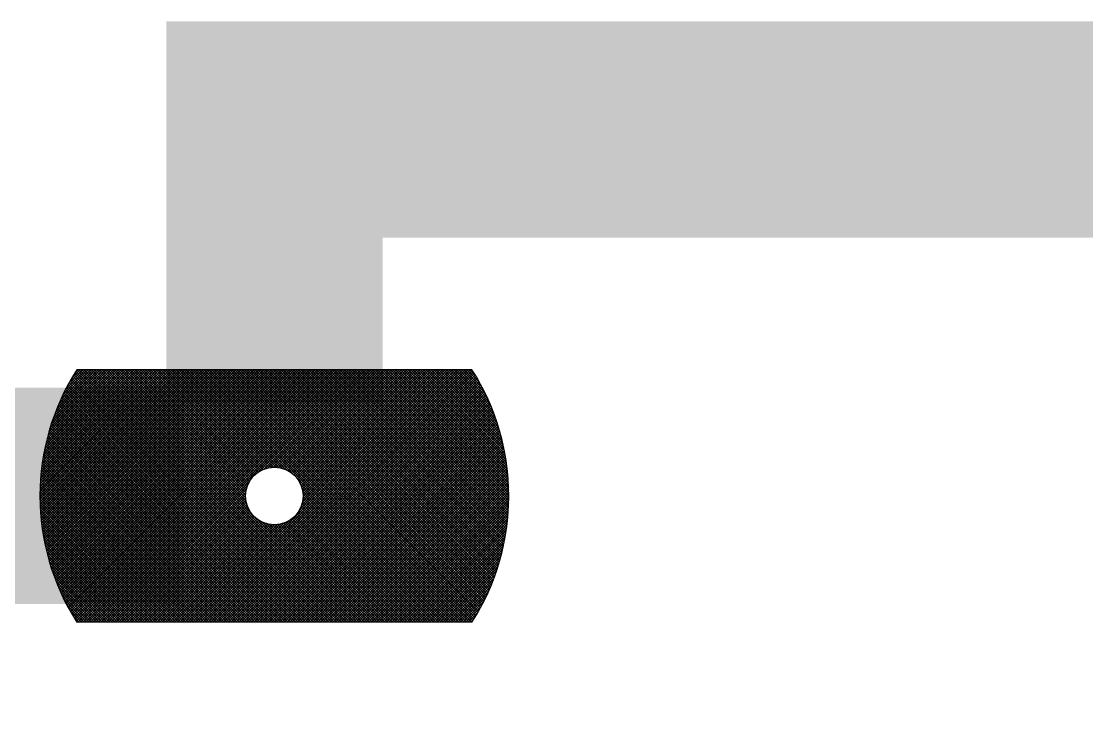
# Model space of a CAD drawing. Extents: x 0 to 395, y 0 to 270.
# Drawn here: x 109.37 to 116.76, y 218.78 to 223.63 of the extents above; entities that cross this region are included whole.
import ezdxf

# ---------------------------------------------------------------- set-up
doc = ezdxf.new("R2010")
doc.units = 0
doc.header["$LTSCALE"] = 0.3
doc.layers.get('0').update_dxf_attribs({"linetype": 'CONTINUOUS'})
doc.layers.add('TRACK', color=3, linetype='CONTINUOUS')

# ---------------------------------------------------------------- blocks, each defined once
blk = doc.blocks.new('*X35')
at = {"color": 0}
for p, q in [((85.37, 78.7409), (86.2441, 79.615)), ((85.3701, 78.7233), (86.2618, 79.615)), ((85.3701, 78.7587), (86.2264, 79.615)), ((85.3704, 78.7059), (86.2795, 79.615)), ((85.3704, 78.7766), (86.2088, 79.615)), ((85.3708, 78.6887), (86.2972, 79.615)), ((85.3709, 78.7948), (86.1911, 79.615)), ((85.3714, 78.6716), (86.3148, 79.615)), ((85.3717, 78.8132), (86.1734, 79.615)), ((85.3722, 78.6547), (86.3325, 79.615)), ((85.3726, 78.8319), (86.1557, 79.615)), ((85.3732, 78.638), (86.3502, 79.615)), ((85.3738, 78.8507), (86.1381, 79.615)), ((85.3743, 78.6215), (86.3679, 79.615)), ((85.3752, 78.8698), (86.1204, 79.615)), ((85.3756, 78.6051), (86.3855, 79.615)), ((85.3769, 78.8892), (86.1027, 79.615)), ((85.377, 78.5888), (86.4032, 79.615)), ((85.3786, 78.5727), (86.4209, 79.615)), ((85.3788, 78.9088), (86.085, 79.615)), ((85.3804, 78.5568), (86.4386, 79.615)), ((85.381, 78.9286), (86.0673, 79.615)), ((85.3822, 78.541), (86.4563, 79.615)), ((85.3835, 78.9488), (86.0497, 79.615)), ((85.3842, 78.5253), (86.4739, 79.615)), ((85.3863, 78.9693), (86.032, 79.615)), ((85.3864, 78.5098), (86.4916, 79.615)), ((85.3887, 78.4944), (86.5093, 79.615)), ((85.3894, 78.99), (86.0143, 79.615)), ((85.3911, 78.4791), (86.527, 79.615)), ((85.3928, 79.0111), (85.9966, 79.615)), ((85.3936, 78.464), (86.5446, 79.615)), ((85.3963, 78.449), (86.5623, 79.615)), ((85.3966, 79.0326), (85.979, 79.615)), ((85.3991, 78.4341), (86.58, 79.615)), ((85.4007, 79.0544), (85.9613, 79.615)), ((85.402, 78.4193), (86.5977, 79.615)), ((85.405, 78.4046), (86.6154, 79.615)), ((85.4053, 79.0766), (85.9436, 79.615)), ((85.4081, 78.3901), (86.633, 79.615)), ((85.4102, 79.0993), (85.9259, 79.615)), ((85.4114, 78.3757), (86.6507, 79.615)), ((85.4147, 78.3613), (86.6684, 79.615)), ((85.4156, 79.1224), (85.9083, 79.615)), ((85.4182, 78.3471), (86.6861, 79.615)), ((85.4215, 79.146), (85.8906, 79.615)), ((85.4218, 78.333), (86.7037, 79.615)), ((85.4255, 78.319), (86.7214, 79.615)), ((85.4279, 79.17), (85.8729, 79.615)), ((85.4293, 78.3052), (86.7391, 79.615)), ((85.4332, 78.2914), (86.7568, 79.615)), ((85.4349, 79.1947), (85.8552, 79.615)), ((85.4371, 78.2777), (86.7745, 79.615)), ((85.4412, 78.2641), (86.7921, 79.615)), ((85.4425, 79.22), (85.8375, 79.615)), ((85.4454, 78.2506), (86.8098, 79.615)), ((85.4497, 78.2372), (86.8275, 79.615)), ((85.4508, 79.2459), (85.8199, 79.615)), ((85.4541, 78.224), (86.8452, 79.615)), ((85.4586, 78.2108), (86.8628, 79.615)), ((85.4597, 79.2726), (85.8022, 79.615)), ((85.4632, 78.1977), (86.8805, 79.615)), ((85.4678, 78.1846), (86.8982, 79.615)), ((85.4696, 79.3001), (85.7845, 79.615)), ((85.4726, 78.1717), (86.9159, 79.615)), ((85.4775, 78.1589), (86.9336, 79.615)), ((85.4803, 79.3285), (85.7668, 79.615)), ((85.4824, 78.1462), (86.9512, 79.615)), ((85.4874, 78.1335), (86.9689, 79.615)), ((85.4921, 79.3579), (85.7492, 79.615)), ((85.4925, 78.1209), (86.9866, 79.615)), ((85.4977, 78.1085), (87.0043, 79.615)), ((85.503, 78.0961), (87.0219, 79.615)), ((85.505, 79.3886), (85.7315, 79.615)), ((85.5084, 78.0838), (87.0396, 79.615)), ((85.5139, 78.0716), (87.0573, 79.615)), ((85.5194, 78.0594), (87.075, 79.615)), ((85.5194, 79.4206), (85.7138, 79.615)), ((85.525, 78.0474), (87.0927, 79.615)), ((85.5307, 78.0354), (87.1103, 79.615)), ((85.5354, 79.4543), (85.6961, 79.615)), ((85.5365, 78.0235), (87.128, 79.615)), ((85.5424, 78.0117), (87.1457, 79.615)), ((85.5483, 77.9999), (87.1634, 79.615)), ((85.5534, 79.49), (85.6784, 79.615)), ((85.5543, 77.9883), (87.181, 79.615)), ((85.5604, 77.9767), (87.1987, 79.615)), ((85.5666, 77.9652), (87.2164, 79.615)), ((85.5729, 77.9538), (87.2341, 79.615)), ((85.5739, 79.5282), (85.6608, 79.615)), ((85.5792, 77.9424), (87.2518, 79.615)), ((85.5856, 77.9312), (87.2694, 79.615)), ((85.5921, 77.92), (87.2871, 79.615)), ((85.5978, 79.5697), (85.6431, 79.615)), ((85.5986, 77.9089), (87.3048, 79.615)), ((85.6053, 77.8978), (87.3225, 79.615)), ((85.612, 77.8868), (87.3401, 79.615)), ((85.6188, 77.8759), (87.3578, 79.615)), ((87.3682, 77.865), (85.6228, 79.6104)), ((85.6256, 77.8651), (87.3755, 79.615)), ((87.3859, 77.865), (85.6359, 79.615)), ((85.6432, 77.865), (87.3932, 79.615)), ((87.4035, 77.865), (85.6535, 79.615)), ((85.6609, 77.865), (87.4109, 79.615)), ((87.4212, 77.865), (85.6712, 79.615)), ((85.6785, 77.865), (87.4285, 79.615)), ((87.4389, 77.865), (85.6889, 79.615)), ((85.6962, 77.865), (87.4462, 79.615)), ((87.4566, 77.865), (85.7066, 79.615)), ((85.7139, 77.865), (87.4639, 79.615)), ((87.4742, 77.865), (85.7242, 79.615)), ((85.7316, 77.865), (87.4816, 79.615)), ((87.4919, 77.865), (85.7419, 79.615)), ((85.7492, 77.865), (87.4992, 79.615)), ((87.5096, 77.865), (85.7596, 79.615)), ((85.7669, 77.865), (87.5169, 79.615)), ((87.5273, 77.865), (85.7773, 79.615)), ((85.7846, 77.865), (87.5346, 79.615)), ((87.545, 77.865), (85.795, 79.615)), ((85.8023, 77.865), (87.5523, 79.615)), ((87.5626, 77.865), (85.8126, 79.615)), ((85.82, 77.865), (87.57, 79.615)), ((87.5803, 77.865), (85.8303, 79.615)), ((86.8202, 78.6428), (85.848, 79.615)), ((86.806, 78.6747), (85.8657, 79.615)), ((86.7992, 78.6991), (85.8833, 79.615)), ((86.796, 78.72), (85.901, 79.615)), ((86.795, 78.7387), (85.9187, 79.615)), ((86.7956, 78.7558), (85.9364, 79.615)), ((86.7975, 78.7715), (85.9541, 79.615)), ((86.8004, 78.7863), (85.9717, 79.615)), ((86.8043, 78.8001), (85.9894, 79.615)), ((86.8089, 78.8132), (86.0071, 79.615)), ((86.8142, 78.8255), (86.0248, 79.615)), ((86.8202, 78.8372), (86.0424, 79.615)), ((86.8268, 78.8483), (86.0601, 79.615)), ((86.8341, 78.8587), (86.0778, 79.615)), ((86.8418, 78.8686), (86.0955, 79.615)), ((86.8502, 78.878), (86.1132, 79.615)), ((86.8591, 78.8867), (86.1308, 79.615)), ((86.8686, 78.895), (86.1485, 79.615)), ((86.8786, 78.9026), (86.1662, 79.615)), ((86.8892, 78.9097), (86.1839, 79.615)), ((86.9004, 78.9162), (86.2015, 79.615)), ((86.9122, 78.922), (86.2192, 79.615)), ((86.9247, 78.9272), (86.2369, 79.615)), ((86.9379, 78.9317), (86.2546, 79.615)), ((86.9519, 78.9353), (86.2723, 79.615)), ((86.9669, 78.938), (86.2899, 79.615)), ((86.983, 78.9396), (86.3076, 79.615)), ((87.0004, 78.9399), (86.3253, 79.615)), ((87.0195, 78.9385), (86.343, 79.615)), ((87.041, 78.9346), (86.3606, 79.615)), ((87.0666, 78.9268), (86.3783, 79.615)), ((87.1021, 78.9089), (86.396, 79.615)), ((86.4033, 77.865), (88.1533, 79.615)), ((88.1637, 77.865), (86.4137, 79.615)), ((86.421, 77.865), (88.171, 79.615)), ((88.1813, 77.865), (86.4313, 79.615)), ((86.4387, 77.865), (88.1887, 79.615)), ((88.199, 77.865), (86.449, 79.615)), ((86.4563, 77.865), (88.2063, 79.615)), ((88.2167, 77.865), (86.4667, 79.615)), ((86.474, 77.865), (88.224, 79.615)), ((88.2344, 77.865), (86.4844, 79.615)), ((86.4917, 77.865), (88.2417, 79.615)), ((88.2521, 77.865), (86.5021, 79.615)), ((86.5094, 77.865), (88.2594, 79.615)), ((88.2697, 77.865), (86.5197, 79.615)), ((86.5271, 77.865), (88.2771, 79.615)), ((88.2874, 77.865), (86.5374, 79.615)), ((86.5447, 77.865), (88.2947, 79.615)), ((88.3051, 77.865), (86.5551, 79.615)), ((86.5624, 77.865), (88.3124, 79.615)), ((88.3228, 77.865), (86.5728, 79.615)), ((86.5801, 77.865), (88.3301, 79.615)), ((88.3404, 77.865), (86.5904, 79.615)), ((86.5978, 77.865), (88.3478, 79.615)), ((88.3581, 77.865), (86.6081, 79.615)), ((86.6154, 77.865), (88.3648, 79.6143)), ((88.3688, 77.872), (86.6258, 79.615)), ((88.3756, 77.8829), (86.6435, 79.615)), ((88.3823, 77.8938), (86.6612, 79.615)), ((88.389, 77.9049), (86.6788, 79.615)), ((88.3956, 77.916), (86.6965, 79.615)), ((88.4021, 77.9271), (86.7142, 79.615)), ((88.4085, 77.9384), (86.7319, 79.615)), ((88.4149, 77.9497), (86.7495, 79.615)), ((88.4211, 77.9611), (86.7672, 79.615)), ((88.4274, 77.9725), (86.7849, 79.615)), ((88.4335, 77.9841), (86.8026, 79.615)), ((88.4395, 77.9957), (86.8203, 79.615)), ((88.4455, 78.0074), (86.8379, 79.615)), ((88.4514, 78.0192), (86.8556, 79.615)), ((86.862, 78.8893), (87.5876, 79.615)), ((88.4572, 78.0311), (86.8733, 79.615)), ((88.4629, 78.043), (86.891, 79.615)), ((88.4686, 78.0551), (86.9086, 79.615)), ((86.9125, 78.9222), (87.6053, 79.615)), ((88.4742, 78.0672), (86.9263, 79.615)), ((86.9404, 78.9324), (87.623, 79.615)), ((88.4796, 78.0794), (86.944, 79.615)), ((88.485, 78.0916), (86.9617, 79.615)), ((86.9631, 78.9374), (87.6407, 79.615)), ((88.4904, 78.104), (86.9794, 79.615)), ((86.983, 78.9396), (87.6583, 79.615)), ((88.4956, 78.1164), (86.997, 79.615)), ((87.0009, 78.9399), (87.676, 79.615)), ((88.5007, 78.129), (87.0147, 79.615)), ((87.0174, 78.9387), (87.6937, 79.615)), ((88.5058, 78.1416), (87.0324, 79.615)), ((87.0328, 78.9364), (87.7114, 79.615)), ((87.0471, 78.9331), (87.7291, 79.615)), ((88.5108, 78.1543), (87.0501, 79.615)), ((87.0606, 78.9289), (87.7467, 79.615)), ((88.5157, 78.1671), (87.0677, 79.615)), ((87.0734, 78.924), (87.7644, 79.615)), ((88.5204, 78.18), (87.0854, 79.615)), ((87.0855, 78.9184), (87.7821, 79.615)), ((87.0969, 78.9121), (87.7998, 79.615)), ((88.5252, 78.193), (87.1031, 79.615)), ((87.1077, 78.9052), (87.8174, 79.615)), ((87.1179, 78.8978), (87.8351, 79.615)), ((88.5298, 78.206), (87.1208, 79.615)), ((87.1276, 78.8898), (87.8528, 79.615)), ((87.1367, 78.8812), (87.8705, 79.615)), ((88.5343, 78.2192), (87.1385, 79.615)), ((87.1452, 78.8721), (87.8881, 79.615)), ((87.1532, 78.8624), (87.9058, 79.615)), ((88.5387, 78.2324), (87.1561, 79.615)), ((87.1606, 78.8521), (87.9235, 79.615)), ((87.1675, 78.8413), (87.9412, 79.615)), ((87.1737, 78.8298), (87.9589, 79.615)), ((88.543, 78.2458), (87.1738, 79.615)), ((87.1764, 78.6558), (88.1356, 79.615)), ((87.1793, 78.8177), (87.9765, 79.615)), ((87.1842, 78.8049), (87.9942, 79.615)), ((87.187, 78.6841), (88.118, 79.615)), ((87.1883, 78.7914), (88.0119, 79.615)), ((88.5473, 78.2592), (87.1915, 79.615)), ((87.1916, 78.777), (88.0296, 79.615)), ((87.1923, 78.707), (88.1003, 79.615)), ((87.1938, 78.7616), (88.0472, 79.615)), ((87.1946, 78.727), (88.0826, 79.615)), ((87.1949, 78.745), (88.0649, 79.615)), ((88.5514, 78.2728), (87.2092, 79.615)), ((88.5554, 78.2864), (87.2268, 79.615)), ((88.5593, 78.3002), (87.2445, 79.615)), ((88.5632, 78.314), (87.2622, 79.615)), ((88.5669, 78.328), (87.2799, 79.615)), ((88.5705, 78.342), (87.2976, 79.615)), ((88.574, 78.3562), (87.3152, 79.615)), ((88.5774, 78.3705), (87.3329, 79.615)), ((88.5807, 78.3849), (87.3506, 79.615)), ((88.5839, 78.3994), (87.3683, 79.615)), ((88.587, 78.414), (87.3859, 79.615)), ((88.5899, 78.4287), (87.4036, 79.615)), ((88.5927, 78.4436), (87.4213, 79.615)), ((88.5954, 78.4585), (87.439, 79.615)), ((88.598, 78.4736), (87.4567, 79.615)), ((88.6005, 78.4889), (87.4743, 79.615)), ((88.6028, 78.5042), (87.492, 79.615)), ((88.605, 78.5197), (87.5097, 79.615)), ((88.6071, 78.5353), (87.5274, 79.615)), ((88.609, 78.5511), (87.545, 79.615)), ((88.6108, 78.567), (87.5627, 79.615)), ((88.6124, 78.583), (87.5804, 79.615)), ((88.6139, 78.5992), (87.5981, 79.615)), ((88.6152, 78.6155), (87.6158, 79.615)), ((88.6164, 78.632), (87.6334, 79.615)), ((88.6174, 78.6487), (87.6511, 79.615)), ((88.6183, 78.6655), (87.6688, 79.615)), ((88.619, 78.6825), (87.6865, 79.615)), ((88.6195, 78.6996), (87.7041, 79.615)), ((88.6198, 78.717), (87.7218, 79.615)), ((88.62, 78.7345), (87.7395, 79.615)), ((88.62, 78.7522), (87.7572, 79.615)), ((88.6197, 78.7701), (87.7749, 79.615)), ((88.6193, 78.7882), (87.7925, 79.615)), ((88.6186, 78.8066), (87.8102, 79.615)), ((88.6178, 78.8251), (87.8279, 79.615)), ((88.6167, 78.8439), (87.8456, 79.615)), ((88.6153, 78.8629), (87.8632, 79.615)), ((88.6138, 78.8821), (87.8809, 79.615)), ((88.6119, 78.9017), (87.8986, 79.615)), ((88.6098, 78.9214), (87.9163, 79.615)), ((88.6075, 78.9415), (87.934, 79.615)), ((88.6048, 78.9618), (87.9516, 79.615)), ((88.6018, 78.9825), (87.9693, 79.615)), ((88.5985, 79.0035), (87.987, 79.615)), ((88.5948, 79.0248), (88.0047, 79.615)), ((88.5908, 79.0465), (88.0223, 79.615)), ((88.5864, 79.0686), (88.04, 79.615)), ((88.5816, 79.0911), (88.0577, 79.615)), ((88.5764, 79.114), (88.0754, 79.615)), ((88.5707, 79.1374), (88.0931, 79.615)), ((88.5644, 79.1613), (88.1107, 79.615)), ((88.5577, 79.1857), (88.1284, 79.615)), ((88.5503, 79.2108), (88.1461, 79.615)), ((88.5423, 79.2365), (88.1638, 79.615)), ((88.5336, 79.2629), (88.1814, 79.615)), ((88.5241, 79.29), (88.1991, 79.615)), ((88.5137, 79.3181), (88.2168, 79.615)), ((88.5023, 79.3472), (88.2345, 79.615)), ((88.4898, 79.3774), (88.2521, 79.615)), ((88.476, 79.4089), (88.2698, 79.615)), ((88.4606, 79.4419), (88.2875, 79.615)), ((88.4433, 79.4768), (88.3052, 79.615)), ((88.4238, 79.5141), (88.3229, 79.615)), ((88.4013, 79.5543), (88.3405, 79.615)), ((88.3747, 79.5985), (88.3582, 79.615)), ((87.2621, 77.865), (85.5829, 79.5442)), ((87.2798, 77.865), (85.5894, 79.5554)), ((87.2975, 77.865), (85.5959, 79.5666)), ((87.3151, 77.865), (85.6025, 79.5776)), ((87.3328, 77.865), (85.6092, 79.5886)), ((87.3505, 77.865), (85.6159, 79.5996)), ((86.6331, 77.865), (88.3716, 79.6035)), ((86.6508, 77.865), (88.3784, 79.5926)), ((86.6685, 77.865), (88.3851, 79.5816)), ((86.6862, 77.865), (88.3917, 79.5706)), ((86.7038, 77.865), (88.3983, 79.5594)), ((86.7215, 77.865), (88.4047, 79.5482)), ((86.7392, 77.865), (88.4111, 79.537)), ((87.1384, 77.865), (85.5399, 79.4634)), ((87.156, 77.865), (85.5458, 79.4752)), ((87.1737, 77.865), (85.5518, 79.4869)), ((87.1914, 77.865), (85.5579, 79.4985)), ((87.2091, 77.865), (85.564, 79.51)), ((87.2268, 77.865), (85.5703, 79.5215)), ((87.2444, 77.865), (85.5766, 79.5329)), ((86.7569, 77.865), (88.4175, 79.5256)), ((86.7745, 77.865), (88.4237, 79.5142)), ((86.7922, 77.865), (88.4299, 79.5027)), ((86.8099, 77.865), (88.436, 79.4911)), ((86.8276, 77.865), (88.442, 79.4794)), ((86.8453, 77.865), (88.448, 79.4677)), ((87.0323, 77.865), (85.5062, 79.3911)), ((87.05, 77.865), (85.5116, 79.4034)), ((87.0677, 77.865), (85.5171, 79.4156)), ((87.0853, 77.865), (85.5227, 79.4277)), ((87.103, 77.865), (85.5283, 79.4397)), ((87.1207, 77.865), (85.5341, 79.4516)), ((86.8629, 77.865), (88.4538, 79.4559)), ((86.8806, 77.865), (88.4596, 79.444)), ((86.8983, 77.865), (88.4653, 79.432)), ((86.916, 77.865), (88.4709, 79.4199)), ((86.9336, 77.865), (88.4764, 79.4078)), ((86.9513, 77.865), (88.4819, 79.3956)), ((86.9262, 77.865), (85.4754, 79.3158)), ((86.9439, 77.865), (85.4803, 79.3286)), ((86.9616, 77.865), (85.4853, 79.3413)), ((86.9793, 77.865), (85.4904, 79.3539)), ((86.9969, 77.865), (85.4956, 79.3664)), ((87.0146, 77.865), (85.5008, 79.3788)), ((86.969, 77.865), (88.4873, 79.3833)), ((86.9867, 77.865), (88.4925, 79.3709)), ((87.0044, 77.865), (88.4977, 79.3584)), ((87.022, 77.865), (88.5028, 79.3458)), ((87.0397, 77.865), (88.5079, 79.3332)), ((87.0574, 77.865), (88.5128, 79.3204)), ((86.8378, 77.865), (85.4523, 79.2506)), ((86.8555, 77.865), (85.4567, 79.2638)), ((86.8732, 77.865), (85.4613, 79.2769)), ((86.8909, 77.865), (85.4659, 79.29)), ((86.9086, 77.865), (85.4706, 79.3029)), ((87.0751, 77.865), (88.5177, 79.3076)), ((87.0927, 77.865), (88.5224, 79.2947)), ((87.1104, 77.865), (88.5271, 79.2816)), ((87.1281, 77.865), (88.5316, 79.2685)), ((87.1458, 77.865), (88.5361, 79.2553)), ((87.1635, 77.865), (88.5405, 79.242)), ((86.7318, 77.865), (85.4277, 79.1691)), ((86.7495, 77.865), (85.4315, 79.1829)), ((86.7671, 77.865), (85.4355, 79.1967)), ((86.7848, 77.865), (85.4395, 79.2103)), ((86.8025, 77.865), (85.4437, 79.2238)), ((86.8202, 77.865), (85.4479, 79.2372)), ((87.1811, 77.865), (88.5448, 79.2287)), ((87.1988, 77.865), (88.549, 79.2152)), ((87.2165, 77.865), (88.5531, 79.2016)), ((87.2342, 77.865), (88.5571, 79.1879)), ((87.2518, 77.865), (88.5609, 79.1741)), ((86.6434, 77.865), (85.41, 79.0984)), ((86.6611, 77.865), (85.4133, 79.1127)), ((86.6787, 77.865), (85.4168, 79.127)), ((86.6964, 77.865), (85.4203, 79.1411)), ((86.7141, 77.865), (85.4239, 79.1552)), ((87.2695, 77.865), (88.5647, 79.1602)), ((87.2872, 77.865), (88.5684, 79.1462)), ((87.3049, 77.865), (88.572, 79.1321)), ((87.3226, 77.865), (88.5754, 79.1179)), ((87.3402, 77.865), (88.5788, 79.1036)), ((86.555, 77.865), (85.3952, 79.0248)), ((86.5727, 77.865), (85.3979, 79.0398)), ((86.5904, 77.865), (85.4007, 79.0546)), ((86.608, 77.865), (85.4037, 79.0693)), ((86.6257, 77.865), (85.4068, 79.0839)), ((87.3579, 77.865), (88.582, 79.0891)), ((87.3756, 77.865), (88.5852, 79.0746)), ((87.3933, 77.865), (88.5882, 79.0599)), ((87.4109, 77.865), (88.5911, 79.0452)), ((87.4286, 77.865), (88.5939, 79.0302)), ((86.4666, 77.865), (85.3834, 78.9482)), ((86.4843, 77.865), (85.3855, 78.9638)), ((86.502, 77.865), (85.3877, 78.9793)), ((86.5196, 77.865), (85.3901, 78.9946)), ((86.5373, 77.865), (85.3926, 79.0098)), ((87.4463, 77.865), (88.5965, 79.0152)), ((87.464, 77.865), (88.5991, 79.0001)), ((87.4817, 77.865), (88.6015, 78.9848)), ((87.4993, 77.865), (88.6037, 78.9694)), ((87.517, 77.865), (88.6059, 78.9539)), ((86.3959, 77.865), (85.3764, 78.8845)), ((86.4136, 77.865), (85.378, 78.9006)), ((86.4313, 77.865), (85.3796, 78.9166)), ((86.4489, 77.865), (85.3814, 78.9325)), ((85.8376, 77.865), (86.8457, 78.873)), ((87.5347, 77.865), (88.6079, 78.9382)), ((87.5524, 77.865), (88.6097, 78.9224)), ((87.57, 77.865), (88.6115, 78.9064)), ((87.5877, 77.865), (88.613, 78.8903)), ((87.6054, 77.865), (88.6145, 78.8741)), ((86.3075, 77.865), (85.3712, 78.8014)), ((86.3252, 77.865), (85.3719, 78.8183)), ((86.3429, 77.865), (85.3728, 78.8351)), ((86.3605, 77.865), (85.3738, 78.8517)), ((86.3782, 77.865), (85.3751, 78.8682)), ((85.8553, 77.865), (86.8128, 78.8225)), ((88.146, 77.865), (87.1639, 78.8471)), ((88.1283, 77.865), (87.1818, 78.8116)), ((87.6231, 77.865), (88.6157, 78.8577)), ((87.6408, 77.865), (88.6169, 78.8411)), ((87.6584, 77.865), (88.6178, 78.8244)), ((87.6761, 77.865), (88.6186, 78.8075)), ((86.2545, 77.865), (85.37, 78.7495)), ((86.2368, 77.865), (85.37, 78.7318)), ((86.2722, 77.865), (85.3702, 78.7669)), ((86.2898, 77.865), (85.3706, 78.7842)), ((85.873, 77.865), (86.8026, 78.7946)), ((85.8907, 77.865), (86.7976, 78.7719)), ((85.9083, 77.865), (86.7954, 78.752)), ((85.926, 77.865), (86.7951, 78.7341)), ((88.1106, 77.865), (87.1896, 78.786)), ((88.093, 77.865), (87.1935, 78.7645)), ((88.0576, 77.865), (87.1946, 78.728)), ((88.0753, 77.865), (87.1949, 78.7454)), ((87.6938, 77.865), (88.6192, 78.7904)), ((87.7115, 77.865), (88.6197, 78.7732)), ((87.7291, 77.865), (88.6199, 78.7558)), ((87.7468, 77.865), (88.62, 78.7382)), ((86.2191, 77.865), (85.3702, 78.7139)), ((86.2015, 77.865), (85.3706, 78.6959)), ((86.1838, 77.865), (85.3712, 78.6776)), ((86.1661, 77.865), (85.372, 78.6591)), ((85.9437, 77.865), (86.7963, 78.7176)), ((85.9614, 77.865), (86.7986, 78.7022)), ((85.9791, 77.865), (86.8019, 78.6879)), ((85.9967, 77.865), (86.8061, 78.6744)), ((86.0144, 77.865), (86.811, 78.6616)), ((86.0321, 77.865), (86.8166, 78.6495)), ((87.9692, 77.865), (87.177, 78.6572)), ((87.9869, 77.865), (87.1822, 78.6697)), ((88.0046, 77.865), (87.1867, 78.6829)), ((88.0223, 77.865), (87.1903, 78.6969)), ((88.0399, 77.865), (87.193, 78.7119)), ((87.7645, 77.865), (88.6199, 78.7204)), ((87.7822, 77.865), (88.6196, 78.7024)), ((87.7999, 77.865), (88.619, 78.6842)), ((87.8175, 77.865), (88.6183, 78.6658)), ((86.1484, 77.865), (85.3731, 78.6404)), ((86.1307, 77.865), (85.3743, 78.6214)), ((86.1131, 77.865), (85.3759, 78.6022)), ((86.0954, 77.865), (85.3776, 78.5828)), ((86.0498, 77.865), (86.8229, 78.6381)), ((86.0674, 77.865), (86.8298, 78.6273)), ((86.0851, 77.865), (86.8372, 78.6171)), ((86.1028, 77.865), (86.8452, 78.6074)), ((86.1205, 77.865), (86.8538, 78.5983)), ((86.1381, 77.865), (86.8629, 78.5898)), ((86.1558, 77.865), (86.8726, 78.5818)), ((86.1735, 77.865), (86.8829, 78.5744)), ((87.8278, 77.865), (87.1137, 78.5791)), ((87.8455, 77.865), (87.1236, 78.5868)), ((87.8632, 77.865), (87.133, 78.5952)), ((87.8808, 77.865), (87.1417, 78.6041)), ((87.8985, 77.865), (87.15, 78.6136)), ((87.9162, 77.865), (87.1576, 78.6236)), ((87.9339, 77.865), (87.1647, 78.6342)), ((87.9515, 77.865), (87.1712, 78.6454)), ((87.8352, 77.865), (88.6173, 78.6471)), ((87.8529, 77.865), (88.6162, 78.6283)), ((87.8706, 77.865), (88.6147, 78.6092)), ((87.8882, 77.865), (88.613, 78.5898)), ((86.0777, 77.865), (85.3797, 78.563)), ((86.06, 77.865), (85.382, 78.5431)), ((86.0424, 77.865), (85.3846, 78.5228)), ((86.0247, 77.865), (85.3875, 78.5022)), ((86.1912, 77.865), (86.8937, 78.5675)), ((86.2089, 77.865), (86.9052, 78.5613)), ((86.2265, 77.865), (86.9173, 78.5557)), ((86.2442, 77.865), (86.9301, 78.5508)), ((86.2619, 77.865), (86.9436, 78.5467)), ((86.2796, 77.865), (86.958, 78.5434)), ((86.2972, 77.865), (86.9734, 78.5412)), ((86.3149, 77.865), (86.99, 78.5401)), ((86.3326, 77.865), (87.008, 78.5404)), ((86.3503, 77.865), (87.028, 78.5427)), ((86.368, 77.865), (87.0509, 78.548)), ((86.3856, 77.865), (87.0792, 78.5586)), ((87.598, 77.865), (86.8978, 78.5652)), ((87.6157, 77.865), (86.9297, 78.551)), ((87.6333, 77.865), (86.9541, 78.5442)), ((87.651, 77.865), (86.975, 78.541)), ((87.6687, 77.865), (86.9937, 78.54)), ((87.6864, 77.865), (87.0108, 78.5406)), ((87.7041, 77.865), (87.0265, 78.5425)), ((87.7217, 77.865), (87.0413, 78.5454)), ((87.7394, 77.865), (87.0551, 78.5493)), ((87.7571, 77.865), (87.0682, 78.5539)), ((87.7748, 77.865), (87.0805, 78.5592)), ((87.7924, 77.865), (87.0922, 78.5652)), ((87.8101, 77.865), (87.1033, 78.5718)), ((87.9059, 77.865), (88.6111, 78.5702)), ((87.9236, 77.865), (88.6089, 78.5503)), ((87.9413, 77.865), (88.6064, 78.5301)), ((87.9589, 77.865), (88.6036, 78.5096)), ((86.007, 77.865), (85.3907, 78.4813)), ((85.9893, 77.865), (85.3943, 78.46)), ((85.9716, 77.865), (85.3982, 78.4384)), ((87.9766, 77.865), (88.6005, 78.4888)), ((87.9943, 77.865), (88.597, 78.4677)), ((88.012, 77.865), (88.5932, 78.4462)), ((85.954, 77.865), (85.4025, 78.4164)), ((85.9363, 77.865), (85.4073, 78.394)), ((85.9186, 77.865), (85.4124, 78.3712)), ((88.0297, 77.865), (88.5891, 78.4244)), ((88.0473, 77.865), (88.5845, 78.4022)), ((88.065, 77.865), (88.5795, 78.3795)), ((88.0827, 77.865), (88.5741, 78.3564)), ((85.9009, 77.865), (85.418, 78.3479)), ((85.8833, 77.865), (85.4241, 78.3241)), ((85.8656, 77.865), (85.4308, 78.2998)), ((88.1004, 77.865), (88.5681, 78.3328)), ((88.118, 77.865), (88.5617, 78.3087)), ((88.1357, 77.865), (88.5547, 78.284)), ((85.8479, 77.865), (85.438, 78.2749)), ((85.8302, 77.865), (85.4458, 78.2494)), ((85.8125, 77.865), (85.4544, 78.2232)), ((88.1534, 77.865), (88.5471, 78.2587)), ((88.1711, 77.865), (88.5388, 78.2327)), ((88.1888, 77.865), (88.5298, 78.206)), ((85.7949, 77.865), (85.4637, 78.1962)), ((85.7772, 77.865), (85.4739, 78.1683)), ((85.7595, 77.865), (85.485, 78.1395)), ((88.2064, 77.865), (88.5199, 78.1785)), ((88.2241, 77.865), (88.5091, 78.15)), ((85.7418, 77.865), (85.4973, 78.1095)), ((85.7242, 77.865), (85.5108, 78.0784)), ((88.2418, 77.865), (88.4973, 78.1205)), ((88.2595, 77.865), (88.4842, 78.0898)), ((88.2771, 77.865), (88.4698, 78.0576)), ((85.7065, 77.865), (85.5258, 78.0457)), ((85.6888, 77.865), (85.5426, 78.0112)), ((88.2948, 77.865), (88.4537, 78.0239)), ((88.3125, 77.865), (88.4356, 77.9881)), ((85.6711, 77.865), (85.5616, 77.9745)), ((85.6534, 77.865), (85.5834, 77.9351)), ((88.3302, 77.865), (88.4149, 77.9497)), ((85.6358, 77.865), (85.6089, 77.8919)), ((88.3479, 77.865), (88.3908, 77.908))]:
    blk.add_line(p, q, dxfattribs=at)

msp = doc.modelspace()

# ---------------------------------------------------------------- linework, layer by layer
at = {"layer": 'TRACK'}
for p, q in [((112.4943, 221.22), (109.7557, 221.22)), ((112.4943, 219.47), (109.7557, 219.47))]:
    msp.add_line(p, q, dxfattribs=at)
at = {"layer": 'TRACK', "const_width": 1.5}
for points in [[(111.125, 220.98), (111.125, 222.885), (125.73, 222.885)], [(110.49, 220.345), (106.68, 220.345), (106.68, 215.9)]]:
    msp.add_lwpolyline(points, dxfattribs=at)
at = {"layer": 'TRACK'}
msp.add_circle((111.125, 220.345), 0.2, dxfattribs=at)
for start, end in [(147.42103, 212.57897), (327.42103, 32.57897)]:
    msp.add_arc((111.125, 220.345), 1.625, start, end, dxfattribs=at)

# ---------------------------------------------------------------- block references
at = {"layer": 'TRACK', "xscale": -1}
msp.add_blockref('*X35', (198.12, 141.605), dxfattribs=at)

doc.saveas('drawing.dxf')
